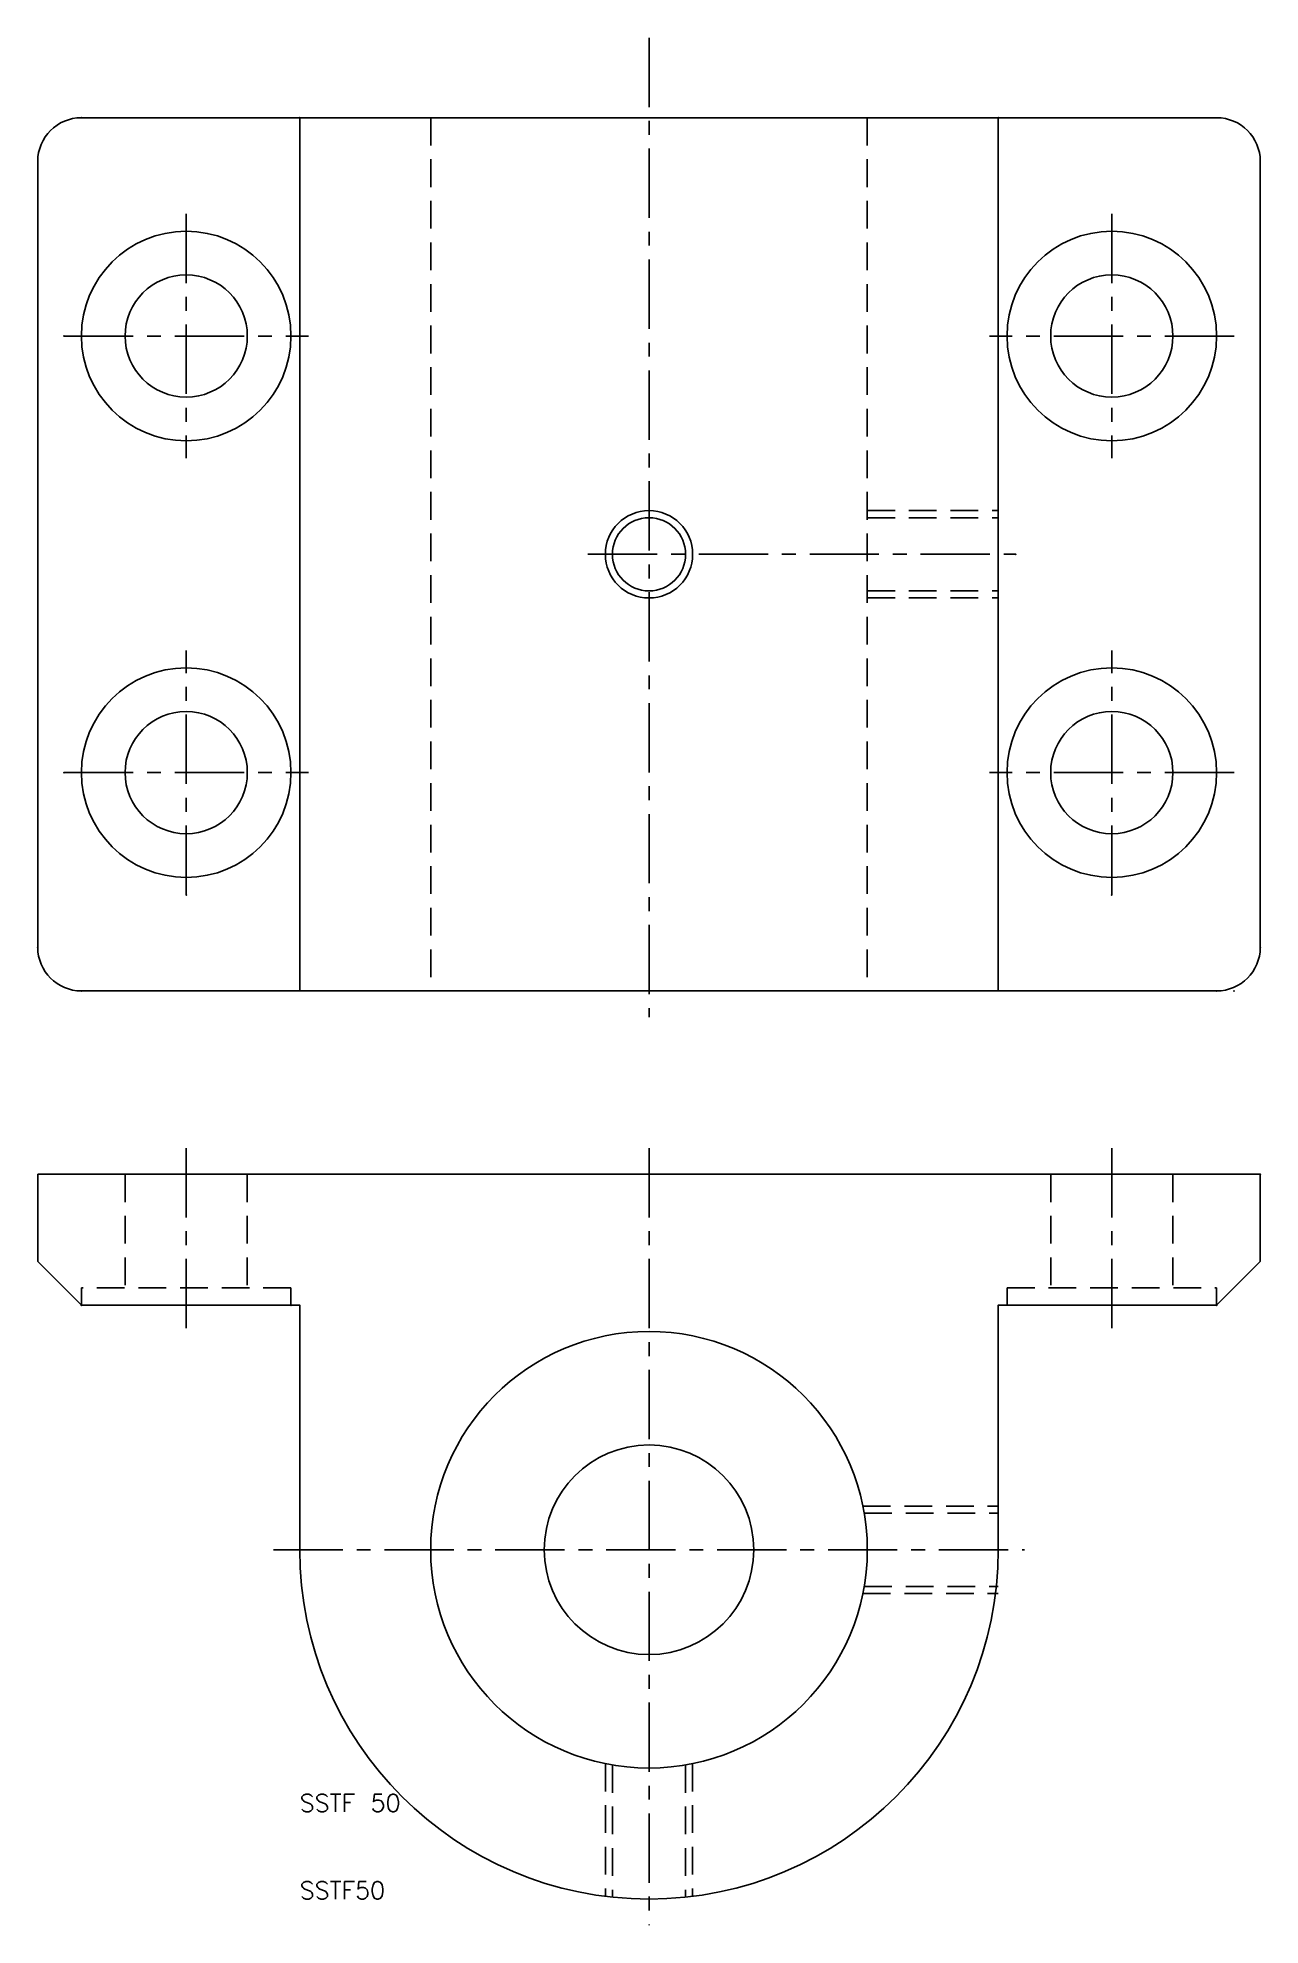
# Model space of a CAD drawing. Extents: x -20 to 120, y 7 to 223.
import ezdxf

# ---------------------------------------------------------------- set-up
doc = ezdxf.new("R2010")
doc.units = 0
doc.header["$LTSCALE"] = 0.25
doc.linetypes.add('CENTER', pattern=[50.8, 31.75, -6.35, 6.35, -6.35])
doc.linetypes.add('DASHED', pattern=[19.05, 12.7, -6.35])
doc.layers.get('0').update_dxf_attribs({"linetype": 'CONTINUOUS'})
doc.layers.add('CENTER', color=1, linetype='CENTER')
doc.styles.get("Standard").update_dxf_attribs({"font": 'txt.shx', "bigfont": 'extfont.shx'})

msp = doc.modelspace()

# ---------------------------------------------------------------- linework, layer by layer
for p, q in [((-15, 214), (115, 214)), ((10, 214), (10, 114)), ((90, 214), (90, 114)), ((-20, 209), (-20, 119)), ((120, 209), (120, 119)), ((-15, 114), (115, 114)), ((-20, 93), (120, 93)), ((-20, 93), (-20, 83)), ((120, 93), (120, 83)), ((-20, 83), (-15, 78)), ((115, 78), (120, 83)), ((-15, 78), (10, 78)), ((10, 78), (10, 50)), ((90, 78), (90, 50)), ((90, 78), (115, 78))]:
    msp.add_line(p, q)
at = {"color": 3, "linetype": 'DASHED'}
for p, q in [((25, 214), (25, 114)), ((75, 214), (75, 114)), ((75, 169), (90, 169)), ((75, 168.19), (90, 168.19)), ((75, 159.81), (90, 159.81)), ((75, 159), (90, 159)), ((-10, 93), (-10, 80)), ((4, 93), (4, 80)), ((96, 93), (96, 80)), ((110, 93), (110, 80)), ((9, 80), (-15, 80)), ((-15, 80), (-15, 78)), ((9, 80), (9, 78)), ((91, 80), (115, 80)), ((91, 80), (91, 78)), ((115, 80), (115, 78)), ((74.49, 55), (90, 55)), ((74.65, 54.19), (90, 54.19)), ((74.65, 45.81), (90, 45.81)), ((74.49, 45), (90, 45)), ((45, 25.51), (45, 10.31)), ((45.81, 25.35), (45.81, 10.22)), ((54.19, 25.35), (54.19, 10.22)), ((55, 25.51), (55, 10.31))]:
    msp.add_line(p, q, dxfattribs=at)
for centre, radius in [((-3, 189), 12), ((103, 189), 12), ((-3, 189), 7), ((103, 189), 7), ((50, 164), 4.19), ((-3, 139), 12), ((103, 139), 12), ((-3, 139), 7), ((103, 139), 7), ((50, 50), 25), ((50, 50), 12)]:
    msp.add_circle(centre, radius)
at = {"color": 3}
msp.add_circle((50, 164), 5, dxfattribs=at)
for centre, radius, start, end in [((-15, 209), 5, 90, 180), ((115, 209), 5, 0, 90), ((-15, 119), 5, 180, 270), ((115, 119), 5, 270, 0), ((50, 50), 40, 180, 0)]:
    msp.add_arc(centre, radius, start, end)
for p in [(-15, 214), (10, 214), (90, 214), (-17, 189), (92, 164), (-17, 139), (-3, 125), (103, 125), (-20, 119), (120, 119), (-15, 114), (115, 114), (117, 114), (120, 93), (120, 93), (120, 93), (10, 78)]:
    msp.add_point(p)
at = {"color": 3, "linetype": 'DASHED'}
for p in [(-10, 93), (4, 93), (-15, 78), (-15, 78), (9, 78), (90, 78), (115, 78), (50, 10)]:
    msp.add_point(p, dxfattribs=at)
at = {"layer": 'CENTER', "color": 1, "linetype": 'CENTER'}
for p, q in [((50, 223.16), (50, 111)), ((-3, 203), (-3, 175)), ((103, 203), (103, 175)), ((-17, 189), (11, 189)), ((117, 189), (89, 189)), ((43, 164), (92, 164)), ((-3, 125), (-3, 153)), ((103, 125), (103, 153)), ((-17, 139), (11, 139)), ((117, 139), (89, 139)), ((-3, 96), (-3, 75)), ((50, 96), (50, 7)), ((103, 96), (103, 75)), ((7, 50), (93, 50))]:
    msp.add_line(p, q, dxfattribs=at)

# ---------------------------------------------------------------- texts
for s, p in [('SSTF 50', (10, 20)), ('SSTF50', (10, 10))]:
    msp.add_text(s, height=2).set_placement(p)

doc.saveas('drawing.dxf')
